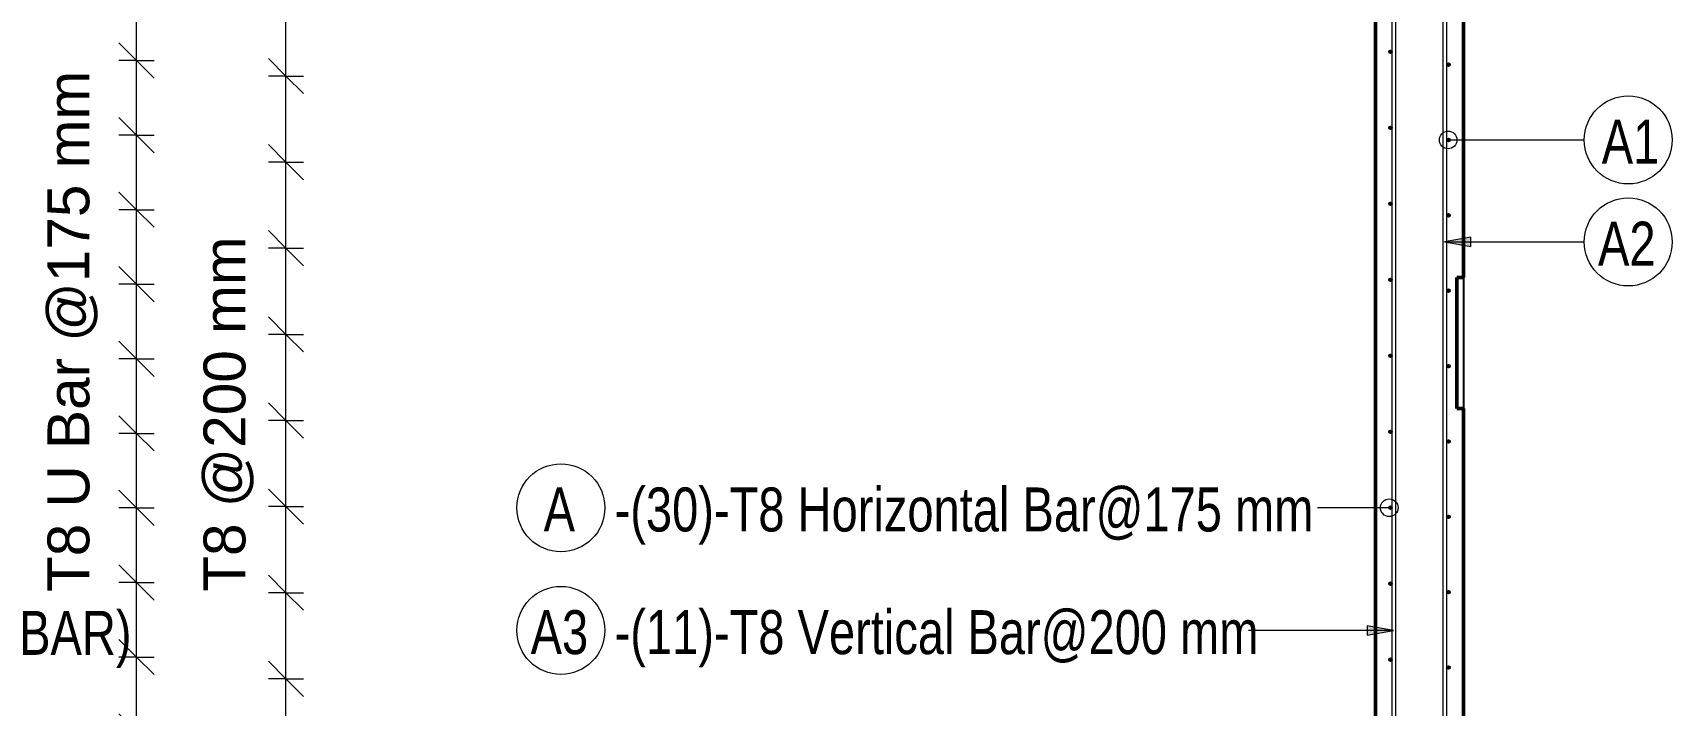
# Model space of a CAD drawing. Header units: millimetres. Extents: x 15401 to 36280, y -2060 to 13564.
# Drawn here: x 22097 to 25825, y 799 to 2328 of the extents above; entities that cross this region are included whole.
import ezdxf

# ---------------------------------------------------------------- set-up
doc = ezdxf.new("R2010")
doc.units = ezdxf.units.MM
for name, color, linetype, lineweight in [('A-ANNO-DIMS', 211, 'Continuous', 9), ('A-ANNO-DIMS-40', 211, 'Continuous', 9), ('A-WALL', 113, 'Continuous', 25), ('S-RBAR', 171, 'Continuous', 18), ('S-RBAR-IDEN', 171, 'Continuous', 9)]:
    doc.layers.add(name, color=color, linetype=linetype, lineweight=lineweight)
doc.styles.add('Arial_1', font='arial.ttf', dxfattribs={"height": 95.25})
doc.styles.add('Nirmala UI Semilight', font='NirmalaS.ttf', dxfattribs={"width": 0.8, "height": 100})
doc.dimstyles.new('Arrow_Filled_-_2_5_NI_UI', dxfattribs={"dimscale": 304.8, "dimtxt": 104.736395, "dimasz": 0.262467, "dimexe": 0.131234, "dimexo": 0.0625, "dimgap": 0.131234, "dimtad": 1, "dimdec": 4, "dimzin": 0, "dimdsep": 46, "dimtxsty": 'Nirmala UI Semilight', "dimblk1": 'OBLIQUE', "dimblk2": 'OBLIQUE', "dimsah": 1, "dimcen": 0.09, "dimazin": 0, "dimtfac": 1, "dimtdec": 4, "dimtix": 1, "dimtmove": 0, "dimatfit": 3, "dimfxl": 0.131234, "dimfxlon": 1, "dimtvp": 1, "dimtolj": 1, "dimtzin": 0, "dimarcsym": 2})
doc.dimstyles.new('Arrow_Filled_-_2_5_NI_UI_1', dxfattribs={"dimscale": 304.8, "dimtxt": 104.736395, "dimasz": 0.262467, "dimexe": 0.131234, "dimexo": 0.0625, "dimgap": 0.131234, "dimtad": 1, "dimdec": 4, "dimzin": 0, "dimdsep": 46, "dimtxsty": 'Arial_1', "dimblk1": 'OBLIQUE', "dimblk2": 'OBLIQUE', "dimsah": 1, "dimcen": 0.09, "dimazin": 0, "dimtfac": 1, "dimtdec": 4, "dimtix": 1, "dimtmove": 0, "dimatfit": 3, "dimfxl": 0.131234, "dimfxlon": 1, "dimtvp": 1, "dimtolj": 1, "dimtzin": 0, "dimarcsym": 2})

# ---------------------------------------------------------------- blocks, each defined once
blk = doc.blocks.new('DIMBLOCK49-Elevation Front 1')
at = {"layer": 'A-ANNO-DIMS-40'}
for p, q in [((22333, 908.5), (22293, 948.5)), ((22333, 908.5), (22293, 908.5)), ((22333, 739), (22333, 908.5)), ((22333, 908.5), (22373, 868.5)), ((22333, 908.5), (22373, 908.5)), ((22333, 739), (22293, 779)), ((22333, 739), (22293, 739)), ((22333, 739), (22373, 699)), ((22333, 739), (22373, 739))]:
    blk.add_line(p, q, dxfattribs=at)
blk = doc.blocks.new('_Oblique')
at = {"color": 0, "linetype": 'ByBlock', "lineweight": -2}
blk.add_line((-0.5, -0.5), (0.5, 0.5), dxfattribs=at)
blk = doc.blocks.new('DIMBLOCK50-Elevation Front 1')
at = {"layer": 'A-ANNO-DIMS-40'}
for p, q in [((22333, 1078), (22293, 1118)), ((22333, 1078), (22293, 1078)), ((22333, 908.5), (22333, 1078)), ((22333, 1078), (22373, 1038)), ((22333, 1078), (22373, 1078)), ((22333, 908.5), (22293, 948.5)), ((22333, 908.5), (22293, 908.5)), ((22333, 908.5), (22373, 868.5)), ((22333, 908.5), (22373, 908.5))]:
    blk.add_line(p, q, dxfattribs=at)
blk = doc.blocks.new('DIMBLOCK51-Elevation Front 1')
at = {"layer": 'A-ANNO-DIMS-40'}
for p, q in [((22333, 1247.5), (22293, 1287.5)), ((22333, 1247.5), (22293, 1247.5)), ((22333, 1078), (22333, 1247.5)), ((22333, 1247.5), (22373, 1207.5)), ((22333, 1247.5), (22373, 1247.5)), ((22333, 1078), (22293, 1118)), ((22333, 1078), (22293, 1078)), ((22333, 1078), (22373, 1038)), ((22333, 1078), (22373, 1078))]:
    blk.add_line(p, q, dxfattribs=at)
blk = doc.blocks.new('DIMBLOCK52-Elevation Front 1')
at = {"layer": 'A-ANNO-DIMS-40'}
for p, q in [((22333, 1417), (22293, 1457)), ((22333, 1417), (22293, 1417)), ((22333, 1247.5), (22333, 1417)), ((22333, 1417), (22373, 1377)), ((22333, 1417), (22373, 1417)), ((22333, 1247.5), (22293, 1287.5)), ((22333, 1247.5), (22293, 1247.5)), ((22333, 1247.5), (22373, 1207.5)), ((22333, 1247.5), (22373, 1247.5))]:
    blk.add_line(p, q, dxfattribs=at)
blk = doc.blocks.new('DIMBLOCK53-Elevation Front 1')
at = {"layer": 'A-ANNO-DIMS-40'}
for p, q in [((22333, 1586.5), (22293, 1626.5)), ((22333, 1586.5), (22293, 1586.5)), ((22333, 1417), (22333, 1586.5)), ((22333, 1586.5), (22373, 1546.5)), ((22333, 1586.5), (22373, 1586.5)), ((22333, 1417), (22293, 1457)), ((22333, 1417), (22293, 1417)), ((22333, 1417), (22373, 1377)), ((22333, 1417), (22373, 1417))]:
    blk.add_line(p, q, dxfattribs=at)
blk = doc.blocks.new('DIMBLOCK54-Elevation Front 1')
at = {"layer": 'A-ANNO-DIMS-40'}
for p, q in [((22333, 1756), (22293, 1796)), ((22333, 1756), (22293, 1756)), ((22333, 1586.5), (22333, 1756)), ((22333, 1756), (22373, 1716)), ((22333, 1756), (22373, 1756)), ((22333, 1586.5), (22293, 1626.5)), ((22333, 1586.5), (22293, 1586.5)), ((22333, 1586.5), (22373, 1546.5)), ((22333, 1586.5), (22373, 1586.5))]:
    blk.add_line(p, q, dxfattribs=at)
blk = doc.blocks.new('DIMBLOCK55-Elevation Front 1')
at = {"layer": 'A-ANNO-DIMS-40'}
for p, q in [((22333, 1925.5), (22293, 1965.5)), ((22333, 1925.5), (22293, 1925.5)), ((22333, 1756), (22333, 1925.5)), ((22333, 1925.5), (22373, 1885.5)), ((22333, 1925.5), (22373, 1925.5)), ((22333, 1756), (22293, 1796)), ((22333, 1756), (22293, 1756)), ((22333, 1756), (22373, 1716)), ((22333, 1756), (22373, 1756))]:
    blk.add_line(p, q, dxfattribs=at)
blk = doc.blocks.new('DIMBLOCK56-Elevation Front 1')
at = {"layer": 'A-ANNO-DIMS-40'}
for p, q in [((22333, 2095), (22293, 2135)), ((22333, 2095), (22293, 2095)), ((22333, 1925.5), (22333, 2095)), ((22333, 2095), (22373, 2055)), ((22333, 2095), (22373, 2095)), ((22333, 1925.5), (22293, 1965.5)), ((22333, 1925.5), (22293, 1925.5)), ((22333, 1925.5), (22373, 1885.5)), ((22333, 1925.5), (22373, 1925.5))]:
    blk.add_line(p, q, dxfattribs=at)
blk = doc.blocks.new('DIMBLOCK57-Elevation Front 1')
at = {"layer": 'A-ANNO-DIMS-40'}
for p, q in [((22333, 2264.5), (22293, 2304.5)), ((22333, 2264.5), (22293, 2264.5)), ((22333, 2095), (22333, 2264.5)), ((22333, 2264.5), (22373, 2224.5)), ((22333, 2264.5), (22373, 2264.5)), ((22333, 2095), (22293, 2135)), ((22333, 2095), (22293, 2095)), ((22333, 2095), (22373, 2055)), ((22333, 2095), (22373, 2095))]:
    blk.add_line(p, q, dxfattribs=at)
blk = doc.blocks.new('DIMBLOCK58-Elevation Front 1')
at = {"layer": 'A-ANNO-DIMS-40'}
for p, q in [((22333, 2434), (22293, 2474)), ((22333, 2434), (22293, 2434)), ((22333, 2264.5), (22333, 2434)), ((22333, 2434), (22373, 2394)), ((22333, 2434), (22373, 2434)), ((22333, 2264.5), (22293, 2304.5)), ((22333, 2264.5), (22293, 2264.5)), ((22333, 2264.5), (22373, 2224.5)), ((22333, 2264.5), (22373, 2264.5))]:
    blk.add_line(p, q, dxfattribs=at)
blk = doc.blocks.new('DIMBLOCK66-Elevation Front 1')
at = {"layer": 'A-ANNO-DIMS-40'}
for p, q in [((22333, 3620.5), (22293, 3660.5)), ((22333, 3620.5), (22293, 3620.5)), ((22333, -1295), (22333, 3620.5)), ((22333, 3451), (22333, 3620.5)), ((22333, 3620.5), (22373, 3580.5)), ((22333, 3620.5), (22373, 3620.5)), ((22333, 3451), (22293, 3491)), ((22333, 3451), (22293, 3451)), ((22333, 3281.5), (22333, 3451)), ((22333, 3451), (22373, 3411)), ((22333, 3451), (22373, 3451)), ((22333, 3281.5), (22293, 3321.5)), ((22333, 3281.5), (22293, 3281.5)), ((22333, 3112), (22333, 3281.5)), ((22333, 3281.5), (22373, 3241.5)), ((22333, 3281.5), (22373, 3281.5)), ((22333, 3112), (22293, 3152)), ((22333, 3112), (22293, 3112)), ((22333, 2942.5), (22333, 3112)), ((22333, 3112), (22373, 3072)), ((22333, 3112), (22373, 3112)), ((22333, 2942.5), (22293, 2982.5)), ((22333, 2942.5), (22293, 2942.5)), ((22333, 2773), (22333, 2942.5)), ((22333, 2942.5), (22373, 2902.5)), ((22333, 2942.5), (22373, 2942.5)), ((22333, 2773), (22293, 2813)), ((22333, 2773), (22293, 2773)), ((22333, 2603.5), (22333, 2773)), ((22333, 2773), (22373, 2733)), ((22333, 2773), (22373, 2773)), ((22333, 2603.5), (22293, 2643.5)), ((22333, 2603.5), (22293, 2603.5)), ((22333, 2434), (22333, 2603.5)), ((22333, 2603.5), (22373, 2563.5)), ((22333, 2603.5), (22373, 2603.5)), ((22333, 2434), (22293, 2474)), ((22333, 2434), (22293, 2434)), ((22333, 2264.5), (22333, 2434)), ((22333, 2434), (22373, 2394)), ((22333, 2434), (22373, 2434)), ((22333, 2264.5), (22293, 2304.5)), ((22333, 2264.5), (22293, 2264.5)), ((22333, 2095), (22333, 2264.5)), ((22333, 2264.5), (22373, 2224.5)), ((22333, 2264.5), (22373, 2264.5)), ((22333, 2095), (22293, 2135)), ((22333, 2095), (22293, 2095)), ((22333, 1925.5), (22333, 2095)), ((22333, 2095), (22373, 2055)), ((22333, 2095), (22373, 2095)), ((22333, 1925.5), (22293, 1965.5)), ((22333, 1925.5), (22293, 1925.5)), ((22333, 1756), (22333, 1925.5)), ((22333, 1925.5), (22373, 1885.5)), ((22333, 1925.5), (22373, 1925.5)), ((22333, 1756), (22293, 1796)), ((22333, 1756), (22293, 1756)), ((22333, 1586.5), (22333, 1756)), ((22333, 1756), (22373, 1716)), ((22333, 1756), (22373, 1756)), ((22333, 1586.5), (22293, 1626.5)), ((22333, 1586.5), (22293, 1586.5)), ((22333, 1417), (22333, 1586.5)), ((22333, 1586.5), (22373, 1546.5)), ((22333, 1586.5), (22373, 1586.5)), ((22333, 1417), (22293, 1457)), ((22333, 1417), (22293, 1417)), ((22333, 1247.5), (22333, 1417)), ((22333, 1417), (22373, 1377)), ((22333, 1417), (22373, 1417)), ((22333, 1247.5), (22293, 1287.5)), ((22333, 1247.5), (22293, 1247.5)), ((22333, 1078), (22333, 1247.5)), ((22333, 1247.5), (22373, 1207.5)), ((22333, 1247.5), (22373, 1247.5)), ((22333, 1078), (22293, 1118)), ((22333, 1078), (22293, 1078)), ((22333, 908.5), (22333, 1078)), ((22333, 1078), (22373, 1038)), ((22333, 1078), (22373, 1078)), ((22333, 908.5), (22293, 948.5)), ((22333, 908.5), (22293, 908.5)), ((22333, 739), (22333, 908.5)), ((22333, 908.5), (22373, 868.5)), ((22333, 908.5), (22373, 908.5)), ((22333, 739), (22293, 779)), ((22333, 739), (22293, 739)), ((22333, 569.5), (22333, 739)), ((22333, 739), (22373, 699)), ((22333, 739), (22373, 739)), ((22333, 569.5), (22293, 609.5)), ((22333, 569.5), (22293, 569.5)), ((22333, 400), (22333, 569.5)), ((22333, 569.5), (22373, 529.5)), ((22333, 569.5), (22373, 569.5)), ((22333, 400), (22293, 440)), ((22333, 400), (22293, 400)), ((22333, 230.5), (22333, 400)), ((22333, 400), (22373, 360)), ((22333, 400), (22373, 400)), ((22333, 230.5), (22293, 270.5)), ((22333, 230.5), (22293, 230.5)), ((22333, 61), (22333, 230.5)), ((22333, 230.5), (22373, 190.5)), ((22333, 230.5), (22373, 230.5)), ((22333, 61), (22293, 101)), ((22333, 61), (22293, 61)), ((22333, -108.5), (22333, 61)), ((22333, 61), (22373, 21)), ((22333, 61), (22373, 61)), ((22333, -108.5), (22293, -68.5)), ((22333, -108.5), (22293, -108.5)), ((22333, -278), (22333, -108.5)), ((22333, -108.5), (22373, -148.5)), ((22333, -108.5), (22373, -108.5)), ((22333, -278), (22293, -238)), ((22333, -278), (22293, -278)), ((22333, -447.5), (22333, -278)), ((22333, -278), (22373, -318)), ((22333, -278), (22373, -278)), ((22333, -447.5), (22293, -407.5)), ((22333, -447.5), (22293, -447.5)), ((22333, -617), (22333, -447.5)), ((22333, -447.5), (22373, -487.5)), ((22333, -447.5), (22373, -447.5)), ((22333, -617), (22293, -577)), ((22333, -617), (22293, -617)), ((22333, -786.5), (22333, -617)), ((22333, -617), (22373, -657)), ((22333, -617), (22373, -617)), ((22333, -786.5), (22293, -746.5)), ((22333, -786.5), (22293, -786.5)), ((22333, -956), (22333, -786.5)), ((22333, -786.5), (22373, -826.5)), ((22333, -786.5), (22373, -786.5)), ((22333, -956), (22293, -916)), ((22333, -956), (22293, -956)), ((22333, -1125.5), (22333, -956)), ((22333, -956), (22373, -996)), ((22333, -956), (22373, -956)), ((22333, -1125.5), (22293, -1085.5)), ((22333, -1125.5), (22293, -1125.5)), ((22333, -1295), (22333, -1125.5)), ((22333, -1125.5), (22373, -1165.5)), ((22333, -1125.5), (22373, -1125.5)), ((22333, -1295), (22293, -1255)), ((22333, -1295), (22293, -1295)), ((22333, -1295), (22373, -1335)), ((22333, -1295), (22373, -1295))]:
    blk.add_line(p, q, dxfattribs=at)
blk = doc.blocks.new('_None')
blk = doc.blocks.new('DIMBLOCK77-Elevation Front 1')
at = {"layer": 'A-ANNO-DIMS-40'}
for p, q in [((22673.1, 858.8), (22633.1, 898.8)), ((22673.1, 858.8), (22633.1, 858.8)), ((22673.1, 663), (22673.1, 858.8)), ((22673.1, 858.8), (22713.1, 818.8)), ((22673.1, 858.8), (22713.1, 858.8)), ((22673.1, 663), (22633.1, 703)), ((22673.1, 663), (22633.1, 663)), ((22673.1, 663), (22713.1, 623)), ((22673.1, 663), (22713.1, 663))]:
    blk.add_line(p, q, dxfattribs=at)
blk = doc.blocks.new('DIMBLOCK78-Elevation Front 1')
at = {"layer": 'A-ANNO-DIMS-40'}
for p, q in [((22673.1, 1054.6), (22633.1, 1094.6)), ((22673.1, 1054.6), (22633.1, 1054.6)), ((22673.1, 858.8), (22673.1, 1054.6)), ((22673.1, 1054.6), (22713.1, 1014.6)), ((22673.1, 1054.6), (22713.1, 1054.6)), ((22673.1, 858.8), (22633.1, 898.8)), ((22673.1, 858.8), (22633.1, 858.8)), ((22673.1, 858.8), (22713.1, 818.8)), ((22673.1, 858.8), (22713.1, 858.8))]:
    blk.add_line(p, q, dxfattribs=at)
blk = doc.blocks.new('DIMBLOCK79-Elevation Front 1')
at = {"layer": 'A-ANNO-DIMS-40'}
for p, q in [((22673.1, 1250.4), (22633.1, 1290.4)), ((22673.1, 1250.4), (22633.1, 1250.4)), ((22673.1, 1054.6), (22673.1, 1250.4)), ((22673.1, 1250.4), (22713.1, 1210.4)), ((22673.1, 1250.4), (22713.1, 1250.4)), ((22673.1, 1054.6), (22633.1, 1094.6)), ((22673.1, 1054.6), (22633.1, 1054.6)), ((22673.1, 1054.6), (22713.1, 1014.6)), ((22673.1, 1054.6), (22713.1, 1054.6))]:
    blk.add_line(p, q, dxfattribs=at)
blk = doc.blocks.new('DIMBLOCK80-Elevation Front 1')
at = {"layer": 'A-ANNO-DIMS-40'}
for p, q in [((22673.1, 1446.2), (22633.1, 1486.2)), ((22673.1, 1446.2), (22633.1, 1446.2)), ((22673.1, 1250.4), (22673.1, 1446.2)), ((22673.1, 1446.2), (22713.1, 1406.2)), ((22673.1, 1446.2), (22713.1, 1446.2)), ((22673.1, 1250.4), (22633.1, 1290.4)), ((22673.1, 1250.4), (22633.1, 1250.4)), ((22673.1, 1250.4), (22713.1, 1210.4)), ((22673.1, 1250.4), (22713.1, 1250.4))]:
    blk.add_line(p, q, dxfattribs=at)
blk = doc.blocks.new('DIMBLOCK81-Elevation Front 1')
at = {"layer": 'A-ANNO-DIMS-40'}
for p, q in [((22673.1, 1642), (22633.1, 1682)), ((22673.1, 1642), (22633.1, 1642)), ((22673.1, 1446.2), (22673.1, 1642)), ((22673.1, 1642), (22713.1, 1602)), ((22673.1, 1642), (22713.1, 1642)), ((22673.1, 1446.2), (22633.1, 1486.2)), ((22673.1, 1446.2), (22633.1, 1446.2)), ((22673.1, 1446.2), (22713.1, 1406.2)), ((22673.1, 1446.2), (22713.1, 1446.2))]:
    blk.add_line(p, q, dxfattribs=at)
blk = doc.blocks.new('DIMBLOCK82-Elevation Front 1')
at = {"layer": 'A-ANNO-DIMS-40'}
for p, q in [((22673.1, 1837.8), (22633.1, 1877.8)), ((22673.1, 1837.8), (22633.1, 1837.8)), ((22673.1, 1642), (22673.1, 1837.8)), ((22673.1, 1837.8), (22713.1, 1797.8)), ((22673.1, 1837.8), (22713.1, 1837.8)), ((22673.1, 1642), (22633.1, 1682)), ((22673.1, 1642), (22633.1, 1642)), ((22673.1, 1642), (22713.1, 1602)), ((22673.1, 1642), (22713.1, 1642))]:
    blk.add_line(p, q, dxfattribs=at)
blk = doc.blocks.new('DIMBLOCK83-Elevation Front 1')
at = {"layer": 'A-ANNO-DIMS-40'}
for p, q in [((22673.1, 2033.6), (22633.1, 2073.6)), ((22673.1, 2033.6), (22633.1, 2033.6)), ((22673.1, 1837.8), (22673.1, 2033.6)), ((22673.1, 2033.6), (22713.1, 1993.6)), ((22673.1, 2033.6), (22713.1, 2033.6)), ((22673.1, 1837.8), (22633.1, 1877.8)), ((22673.1, 1837.8), (22633.1, 1837.8)), ((22673.1, 1837.8), (22713.1, 1797.8)), ((22673.1, 1837.8), (22713.1, 1837.8))]:
    blk.add_line(p, q, dxfattribs=at)
blk = doc.blocks.new('DIMBLOCK84-Elevation Front 1')
at = {"layer": 'A-ANNO-DIMS-40'}
for p, q in [((22673.1, 2229.4), (22633.1, 2269.4)), ((22673.1, 2229.4), (22633.1, 2229.4)), ((22673.1, 2033.6), (22673.1, 2229.4)), ((22673.1, 2229.4), (22713.1, 2189.4)), ((22673.1, 2229.4), (22713.1, 2229.4)), ((22673.1, 2033.6), (22633.1, 2073.6)), ((22673.1, 2033.6), (22633.1, 2033.6)), ((22673.1, 2033.6), (22713.1, 1993.6)), ((22673.1, 2033.6), (22713.1, 2033.6))]:
    blk.add_line(p, q, dxfattribs=at)
blk = doc.blocks.new('DIMBLOCK85-Elevation Front 1')
at = {"layer": 'A-ANNO-DIMS-40'}
for p, q in [((22673.1, 2425.2), (22633.1, 2465.2)), ((22673.1, 2425.2), (22633.1, 2425.2)), ((22673.1, 2229.4), (22673.1, 2425.2)), ((22673.1, 2425.2), (22713.1, 2385.2)), ((22673.1, 2425.2), (22713.1, 2425.2)), ((22673.1, 2229.4), (22633.1, 2269.4)), ((22673.1, 2229.4), (22633.1, 2229.4)), ((22673.1, 2229.4), (22713.1, 2189.4)), ((22673.1, 2229.4), (22713.1, 2229.4))]:
    blk.add_line(p, q, dxfattribs=at)
blk = doc.blocks.new('DIMBLOCK92-Elevation Front 1')
at = {"layer": 'A-ANNO-DIMS-40'}
for p, q in [((22673.1, 3600), (22633.1, 3640)), ((22673.1, 3600), (22633.1, 3600)), ((22673.1, -1295), (22673.1, 3600)), ((22673.1, 3404.2), (22673.1, 3600)), ((22673.1, 3600), (22713.1, 3560)), ((22673.1, 3600), (22713.1, 3600)), ((22673.1, 3404.2), (22633.1, 3444.2)), ((22673.1, 3404.2), (22633.1, 3404.2)), ((22673.1, 3208.4), (22673.1, 3404.2)), ((22673.1, 3404.2), (22713.1, 3364.2)), ((22673.1, 3404.2), (22713.1, 3404.2)), ((22673.1, 3208.4), (22633.1, 3248.4)), ((22673.1, 3208.4), (22633.1, 3208.4)), ((22673.1, 3012.6), (22673.1, 3208.4)), ((22673.1, 3208.4), (22713.1, 3168.4)), ((22673.1, 3208.4), (22713.1, 3208.4)), ((22673.1, 3012.6), (22633.1, 3052.6)), ((22673.1, 3012.6), (22633.1, 3012.6)), ((22673.1, 2816.8), (22673.1, 3012.6)), ((22673.1, 3012.6), (22713.1, 2972.6)), ((22673.1, 3012.6), (22713.1, 3012.6)), ((22673.1, 2816.8), (22633.1, 2856.8)), ((22673.1, 2816.8), (22633.1, 2816.8)), ((22673.1, 2621), (22673.1, 2816.8)), ((22673.1, 2816.8), (22713.1, 2776.8)), ((22673.1, 2816.8), (22713.1, 2816.8)), ((22673.1, 2621), (22633.1, 2661)), ((22673.1, 2621), (22633.1, 2621)), ((22673.1, 2425.2), (22673.1, 2621)), ((22673.1, 2621), (22713.1, 2581)), ((22673.1, 2621), (22713.1, 2621)), ((22673.1, 2425.2), (22633.1, 2465.2)), ((22673.1, 2425.2), (22633.1, 2425.2)), ((22673.1, 2229.4), (22673.1, 2425.2)), ((22673.1, 2425.2), (22713.1, 2385.2)), ((22673.1, 2425.2), (22713.1, 2425.2)), ((22673.1, 2229.4), (22633.1, 2269.4)), ((22673.1, 2229.4), (22633.1, 2229.4)), ((22673.1, 2033.6), (22673.1, 2229.4)), ((22673.1, 2229.4), (22713.1, 2189.4)), ((22673.1, 2229.4), (22713.1, 2229.4)), ((22673.1, 2033.6), (22633.1, 2073.6)), ((22673.1, 2033.6), (22633.1, 2033.6)), ((22673.1, 1837.8), (22673.1, 2033.6)), ((22673.1, 2033.6), (22713.1, 1993.6)), ((22673.1, 2033.6), (22713.1, 2033.6)), ((22673.1, 1837.8), (22633.1, 1877.8)), ((22673.1, 1837.8), (22633.1, 1837.8)), ((22673.1, 1642), (22673.1, 1837.8)), ((22673.1, 1837.8), (22713.1, 1797.8)), ((22673.1, 1837.8), (22713.1, 1837.8)), ((22673.1, 1642), (22633.1, 1682)), ((22673.1, 1642), (22633.1, 1642)), ((22673.1, 1446.2), (22673.1, 1642)), ((22673.1, 1642), (22713.1, 1602)), ((22673.1, 1642), (22713.1, 1642)), ((22673.1, 1446.2), (22633.1, 1486.2)), ((22673.1, 1446.2), (22633.1, 1446.2)), ((22673.1, 1250.4), (22673.1, 1446.2)), ((22673.1, 1446.2), (22713.1, 1406.2)), ((22673.1, 1446.2), (22713.1, 1446.2)), ((22673.1, 1250.4), (22633.1, 1290.4)), ((22673.1, 1250.4), (22633.1, 1250.4)), ((22673.1, 1054.6), (22673.1, 1250.4)), ((22673.1, 1250.4), (22713.1, 1210.4)), ((22673.1, 1250.4), (22713.1, 1250.4)), ((22673.1, 1054.6), (22633.1, 1094.6)), ((22673.1, 1054.6), (22633.1, 1054.6)), ((22673.1, 858.8), (22673.1, 1054.6)), ((22673.1, 1054.6), (22713.1, 1014.6)), ((22673.1, 1054.6), (22713.1, 1054.6)), ((22673.1, 858.8), (22633.1, 898.8)), ((22673.1, 858.8), (22633.1, 858.8)), ((22673.1, 663), (22673.1, 858.8)), ((22673.1, 858.8), (22713.1, 818.8)), ((22673.1, 858.8), (22713.1, 858.8)), ((22673.1, 663), (22633.1, 703)), ((22673.1, 663), (22633.1, 663)), ((22673.1, 467.2), (22673.1, 663)), ((22673.1, 663), (22713.1, 623)), ((22673.1, 663), (22713.1, 663)), ((22673.1, 467.2), (22633.1, 507.2)), ((22673.1, 467.2), (22633.1, 467.2)), ((22673.1, 271.4), (22673.1, 467.2)), ((22673.1, 467.2), (22713.1, 427.2)), ((22673.1, 467.2), (22713.1, 467.2)), ((22673.1, 271.4), (22633.1, 311.4)), ((22673.1, 271.4), (22633.1, 271.4)), ((22673.1, 75.6), (22673.1, 271.4)), ((22673.1, 271.4), (22713.1, 231.4)), ((22673.1, 271.4), (22713.1, 271.4)), ((22673.1, 75.6), (22633.1, 115.6)), ((22673.1, 75.6), (22633.1, 75.6)), ((22673.1, -120.2), (22673.1, 75.6)), ((22673.1, 75.6), (22713.1, 35.6)), ((22673.1, 75.6), (22713.1, 75.6)), ((22673.1, -120.2), (22633.1, -80.2)), ((22673.1, -120.2), (22633.1, -120.2)), ((22673.1, -316), (22673.1, -120.2)), ((22673.1, -120.2), (22713.1, -160.2)), ((22673.1, -120.2), (22713.1, -120.2)), ((22673.1, -316), (22633.1, -276)), ((22673.1, -316), (22633.1, -316)), ((22673.1, -511.8), (22673.1, -316)), ((22673.1, -316), (22713.1, -356)), ((22673.1, -316), (22713.1, -316)), ((22673.1, -511.8), (22633.1, -471.8)), ((22673.1, -511.8), (22633.1, -511.8)), ((22673.1, -707.6), (22673.1, -511.8)), ((22673.1, -511.8), (22713.1, -551.8)), ((22673.1, -511.8), (22713.1, -511.8)), ((22673.1, -707.6), (22633.1, -667.6)), ((22673.1, -707.6), (22633.1, -707.6)), ((22673.1, -903.4), (22673.1, -707.6)), ((22673.1, -707.6), (22713.1, -747.6)), ((22673.1, -707.6), (22713.1, -707.6)), ((22673.1, -903.4), (22633.1, -863.4)), ((22673.1, -903.4), (22633.1, -903.4)), ((22673.1, -1099.2), (22673.1, -903.4)), ((22673.1, -903.4), (22713.1, -943.4)), ((22673.1, -903.4), (22713.1, -903.4)), ((22673.1, -1099.2), (22633.1, -1059.2)), ((22673.1, -1099.2), (22633.1, -1099.2)), ((22673.1, -1295), (22673.1, -1099.2)), ((22673.1, -1099.2), (22713.1, -1139.2)), ((22673.1, -1099.2), (22713.1, -1099.2)), ((22673.1, -1295), (22633.1, -1255)), ((22673.1, -1295), (22633.1, -1295)), ((22673.1, -1295), (22713.1, -1335)), ((22673.1, -1295), (22713.1, -1295))]:
    blk.add_line(p, q, dxfattribs=at)
blk = doc.blocks.new('M_Rebar Tag_rfa Dimension - DOT-793929-Elevation Right 1')
at = {"layer": 'S-RBAR-IDEN'}
blk.add_circle((13488.4, 2084), 100, dxfattribs=at)
blk = doc.blocks.new('M_Rebar Tag_rfa Dimension - ARROW-793927-Elevation Right 1')
at = {"layer": 'S-RBAR-IDEN'}
blk.add_circle((13488.4, 1852.2), 100, dxfattribs=at)

msp = doc.modelspace()

# ---------------------------------------------------------------- hatches: boundary and pattern name
at = {"layer": 'S-RBAR'}
h = msp.add_hatch(color=256, dxfattribs=at)
edge = h.paths.add_edge_path()
edge.add_arc((25184.62743, 2284.2069), 4, 0, 360)
for points in [[(25184.62743, 2280.2069), (25188.62743, 2284.2069), (25184.62743, 2288.2069), (25180.62743, 2284.2069)], [(25316.62743, 2251.24138), (25320.62743, 2255.24138), (25316.62743, 2259.24138), (25312.62743, 2255.24138)], [(25184.62743, 2107.48276), (25188.62743, 2111.48276), (25184.62743, 2115.48276), (25180.62743, 2111.48276)], [(25316.62743, 2079.89655), (25320.62743, 2083.89655), (25316.62743, 2087.89655), (25312.62743, 2083.89655)], [(25184.62743, 1934.75862), (25188.62743, 1938.75862), (25184.62743, 1942.75862), (25180.62743, 1938.75862)], [(25316.62743, 1908.55172), (25320.62743, 1912.55172), (25316.62743, 1916.55172), (25312.62743, 1912.55172)], [(25184.62743, 1762.03448), (25188.62743, 1766.03448), (25184.62743, 1770.03448), (25180.62743, 1766.03448)], [(25316.62743, 1737.2069), (25320.62743, 1741.2069), (25316.62743, 1745.2069), (25312.62743, 1741.2069)], [(25184.62743, 1589.31034), (25188.62743, 1593.31034), (25184.62743, 1597.31034), (25180.62743, 1593.31034)], [(25316.62743, 1565.86207), (25320.62743, 1569.86207), (25316.62743, 1573.86207), (25312.62743, 1569.86207)], [(25184.62743, 1416.58621), (25188.62743, 1420.58621), (25184.62743, 1424.58621), (25180.62743, 1420.58621)], [(25316.62743, 1394.51724), (25320.62743, 1398.51724), (25316.62743, 1402.51724), (25312.62743, 1398.51724)], [(25184.62743, 1243.86207), (25188.62743, 1247.86207), (25184.62743, 1251.86207), (25180.62743, 1247.86207), (25181.49408, 1246.99542)], [(25316.62743, 1223.17241), (25320.62743, 1227.17241), (25316.62743, 1231.17241), (25312.62743, 1227.17241)], [(25184.62743, 1071.13793), (25188.62743, 1075.13793), (25184.62743, 1079.13793), (25180.62743, 1075.13793)], [(25316.62743, 1051.82759), (25320.62743, 1055.82759), (25316.62743, 1059.82759), (25312.62743, 1055.82759)], [(25184.62743, 898.41379), (25188.62743, 902.41379), (25184.62743, 906.41379), (25180.62743, 902.41379)], [(25316.62743, 880.48276), (25320.62743, 884.48276), (25316.62743, 888.48276), (25312.62743, 884.48276)]]:
    msp.add_hatch(color=256, dxfattribs=at).paths.add_polyline_path(points)
h = msp.add_hatch(color=256, dxfattribs=at)
edge = h.paths.add_edge_path()
edge.add_arc((25316.62743, 2255.24138), 4, 0, 360)
h = msp.add_hatch(color=256, dxfattribs=at)
edge = h.paths.add_edge_path()
edge.add_arc((25184.62743, 2111.48276), 4, 0, 360)
h = msp.add_hatch(color=256, dxfattribs=at)
edge = h.paths.add_edge_path()
edge.add_arc((25316.62743, 2083.89655), 4, 0, 360)
h = msp.add_hatch(color=256, dxfattribs=at)
edge = h.paths.add_edge_path()
edge.add_arc((25184.62743, 1938.75862), 4, 0, 360)
h = msp.add_hatch(color=256, dxfattribs=at)
edge = h.paths.add_edge_path()
edge.add_arc((25316.62743, 1912.55172), 4, 0, 360)
h = msp.add_hatch(color=256, dxfattribs=at)
edge = h.paths.add_edge_path()
edge.add_arc((25184.62743, 1766.03448), 4, 0, 360)
h = msp.add_hatch(color=256, dxfattribs=at)
edge = h.paths.add_edge_path()
edge.add_arc((25316.62743, 1741.2069), 4, 0, 360)
h = msp.add_hatch(color=256, dxfattribs=at)
edge = h.paths.add_edge_path()
edge.add_arc((25184.62743, 1593.31034), 4, 0, 360)
h = msp.add_hatch(color=256, dxfattribs=at)
edge = h.paths.add_edge_path()
edge.add_arc((25316.62743, 1569.86207), 4, 0, 360)
h = msp.add_hatch(color=256, dxfattribs=at)
edge = h.paths.add_edge_path()
edge.add_arc((25184.62743, 1420.58621), 4, 0, 360)
h = msp.add_hatch(color=256, dxfattribs=at)
edge = h.paths.add_edge_path()
edge.add_arc((25316.62743, 1398.51724), 4, 0, 360)
h = msp.add_hatch(color=256, dxfattribs=at)
edge = h.paths.add_edge_path()
edge.add_arc((25184.62743, 1247.86207), 4, 0, 360)
h = msp.add_hatch(color=256, dxfattribs=at)
edge = h.paths.add_edge_path()
edge.add_arc((25316.62743, 1227.17241), 4, 0, 360)
h = msp.add_hatch(color=256, dxfattribs=at)
edge = h.paths.add_edge_path()
edge.add_arc((25184.62743, 1075.13793), 4, 0, 360)
h = msp.add_hatch(color=256, dxfattribs=at)
edge = h.paths.add_edge_path()
edge.add_arc((25316.62743, 1055.82759), 4, 0, 360)
h = msp.add_hatch(color=256, dxfattribs=at)
edge = h.paths.add_edge_path()
edge.add_arc((25184.62743, 902.41379), 4, 0, 360)
h = msp.add_hatch(color=256, dxfattribs=at)
edge = h.paths.add_edge_path()
edge.add_arc((25316.62743, 884.48276), 4, 0, 360)
at = {"layer": 'S-RBAR-IDEN'}
for points in [[(25307.23813, 1852.16152), (25367.23813, 1841.5819), (25367.23813, 1862.74114)], [(25191.41016, 968.90109), (25131.41016, 979.48071), (25131.41016, 958.32147)]]:
    msp.add_hatch(color=256, dxfattribs=at).paths.add_polyline_path(points)

# ---------------------------------------------------------------- linework, layer by layer
at = {"layer": 'A-WALL', "lineweight": 50}
for p, q in [((25350.62743, 1771.09395), (25350.62743, 3650.4499)), ((25150.62743, 3085), (25150.62743, -1395)), ((25335.62743, 1473.31102), (25335.62743, 1771.09395)), ((25335.62743, 1771.09395), (25350.62743, 1771.09395)), ((25350.62743, 1473.31102), (25335.62743, 1473.31102)), ((25350.62743, -1395), (25350.62743, 1473.31102))]:
    msp.add_line(p, q, dxfattribs=at)
at = {"layer": 'A-WALL'}
msp.add_line((25350.62743, 1771.09395), (25350.62743, 1473.31102), dxfattribs=at)
at = {"layer": 'S-RBAR'}
for p, q in [((25188.62743, -1365), (25188.62743, 3670)), ((25196.62743, -1365), (25196.62743, 3670)), ((25304.62743, -1365), (25304.62743, 3630)), ((25312.62743, -1365), (25312.62743, 3630)), ((25184.62743, 2288.2069), (25180.62743, 2284.2069)), ((25180.62743, 2284.2069), (25184.62743, 2280.2069)), ((25188.62743, 2284.2069), (25184.62743, 2288.2069)), ((25184.62743, 2280.2069), (25188.62743, 2284.2069)), ((25316.62743, 2259.24138), (25312.62743, 2255.24138)), ((25312.62743, 2255.24138), (25316.62743, 2251.24138)), ((25320.62743, 2255.24138), (25316.62743, 2259.24138)), ((25316.62743, 2251.24138), (25320.62743, 2255.24138)), ((25184.62743, 2115.48276), (25180.62743, 2111.48276)), ((25180.62743, 2111.48276), (25184.62743, 2107.48276)), ((25188.62743, 2111.48276), (25184.62743, 2115.48276)), ((25184.62743, 2107.48276), (25188.62743, 2111.48276)), ((25316.62743, 2087.89655), (25312.62743, 2083.89655)), ((25320.62743, 2083.89655), (25316.62743, 2087.89655)), ((25312.62743, 2083.89655), (25316.62743, 2079.89655)), ((25316.62743, 2079.89655), (25320.62743, 2083.89655)), ((25184.62743, 1942.75862), (25180.62743, 1938.75862)), ((25180.62743, 1938.75862), (25184.62743, 1934.75862)), ((25188.62743, 1938.75862), (25184.62743, 1942.75862)), ((25184.62743, 1934.75862), (25188.62743, 1938.75862)), ((25316.62743, 1916.55172), (25312.62743, 1912.55172)), ((25312.62743, 1912.55172), (25316.62743, 1908.55172)), ((25320.62743, 1912.55172), (25316.62743, 1916.55172)), ((25316.62743, 1908.55172), (25320.62743, 1912.55172)), ((25184.62743, 1770.03448), (25180.62743, 1766.03448)), ((25180.62743, 1766.03448), (25184.62743, 1762.03448)), ((25188.62743, 1766.03448), (25184.62743, 1770.03448)), ((25184.62743, 1762.03448), (25188.62743, 1766.03448)), ((25316.62743, 1745.2069), (25312.62743, 1741.2069)), ((25312.62743, 1741.2069), (25316.62743, 1737.2069)), ((25320.62743, 1741.2069), (25316.62743, 1745.2069)), ((25316.62743, 1737.2069), (25320.62743, 1741.2069)), ((25184.62743, 1597.31034), (25180.62743, 1593.31034)), ((25180.62743, 1593.31034), (25184.62743, 1589.31034)), ((25188.62743, 1593.31034), (25184.62743, 1597.31034)), ((25184.62743, 1589.31034), (25188.62743, 1593.31034)), ((25316.62743, 1573.86207), (25312.62743, 1569.86207)), ((25312.62743, 1569.86207), (25316.62743, 1565.86207)), ((25320.62743, 1569.86207), (25316.62743, 1573.86207)), ((25316.62743, 1565.86207), (25320.62743, 1569.86207)), ((25184.62743, 1424.58621), (25180.62743, 1420.58621)), ((25180.62743, 1420.58621), (25184.62743, 1416.58621)), ((25188.62743, 1420.58621), (25184.62743, 1424.58621)), ((25184.62743, 1416.58621), (25188.62743, 1420.58621)), ((25316.62743, 1402.51724), (25312.62743, 1398.51724)), ((25312.62743, 1398.51724), (25316.62743, 1394.51724)), ((25320.62743, 1398.51724), (25316.62743, 1402.51724)), ((25316.62743, 1394.51724), (25320.62743, 1398.51724)), ((25184.62743, 1251.86207), (25180.62743, 1247.86207)), ((25180.62743, 1247.86207), (25181.49408, 1246.99542)), ((25181.49408, 1246.99542), (25184.62743, 1243.86207)), ((25188.62743, 1247.86207), (25184.62743, 1251.86207)), ((25184.62743, 1243.86207), (25188.62743, 1247.86207)), ((25316.62743, 1231.17241), (25312.62743, 1227.17241)), ((25320.62743, 1227.17241), (25316.62743, 1231.17241)), ((25312.62743, 1227.17241), (25316.62743, 1223.17241)), ((25316.62743, 1223.17241), (25320.62743, 1227.17241)), ((25184.62743, 1079.13793), (25180.62743, 1075.13793)), ((25180.62743, 1075.13793), (25184.62743, 1071.13793)), ((25188.62743, 1075.13793), (25184.62743, 1079.13793)), ((25184.62743, 1071.13793), (25188.62743, 1075.13793)), ((25316.62743, 1059.82759), (25312.62743, 1055.82759)), ((25312.62743, 1055.82759), (25316.62743, 1051.82759)), ((25320.62743, 1055.82759), (25316.62743, 1059.82759)), ((25316.62743, 1051.82759), (25320.62743, 1055.82759)), ((25184.62743, 906.41379), (25180.62743, 902.41379)), ((25180.62743, 902.41379), (25184.62743, 898.41379)), ((25188.62743, 902.41379), (25184.62743, 906.41379)), ((25184.62743, 898.41379), (25188.62743, 902.41379)), ((25316.62743, 888.48276), (25312.62743, 884.48276)), ((25312.62743, 884.48276), (25316.62743, 880.48276)), ((25320.62743, 884.48276), (25316.62743, 888.48276)), ((25316.62743, 880.48276), (25320.62743, 884.48276))]:
    msp.add_line(p, q, dxfattribs=at)
for centre in [(25184.62743, 2284.2069), (25316.62743, 2255.24138), (25184.62743, 2111.48276), (25316.62743, 2083.89655), (25184.62743, 1938.75862), (25316.62743, 1912.55172), (25184.62743, 1766.03448), (25316.62743, 1741.2069), (25184.62743, 1593.31034), (25316.62743, 1569.86207), (25184.62743, 1420.58621), (25316.62743, 1398.51724), (25184.62743, 1247.86207), (25316.62743, 1227.17241), (25184.62743, 1075.13793), (25316.62743, 1055.82759), (25184.62743, 902.41379), (25316.62743, 884.48276)]:
    msp.add_circle(centre, 4, dxfattribs=at)
at = {"layer": 'S-RBAR-IDEN'}
for p, q in [((25315.80423, 2084.03277), (25625.21151, 2084.03277)), ((25367.23813, 1862.74114), (25307.23813, 1852.16152)), ((25307.23813, 1852.16152), (25367.23813, 1841.5819)), ((25307.23813, 1852.16152), (25625.21151, 1852.16152)), ((25367.23813, 1841.5819), (25367.23813, 1862.74114)), ((25181.76775, 1247.81454), (25018.42931, 1247.81454)), ((25191.41016, 968.90109), (25131.41016, 979.48071)), ((25131.41016, 979.48071), (25131.41016, 958.32147)), ((25191.41016, 968.90109), (24861.94931, 968.90109)), ((25131.41016, 958.32147), (25191.41016, 968.90109))]:
    msp.add_line(p, q, dxfattribs=at)
for centre in [(25315.80423, 2084.03277), (25181.76775, 1247.81454)]:
    msp.add_circle(centre, 20, dxfattribs=at)

# ---------------------------------------------------------------- block references
for name, p in [('M_Rebar Tag_rfa Dimension - DOT-793929-Elevation Right 1', (12236.8236, 0)), ('M_Rebar Tag_rfa Dimension - ARROW-793927-Elevation Right 1', (12236.8236, 0)), ('M_Rebar Tag_rfa Dimension - DOT-793929-Elevation Right 1', (9809.75006, -836.21823)), ('M_Rebar Tag_rfa Dimension - ARROW-793927-Elevation Right 1', (9809.75006, -883.26043))]:
    msp.add_blockref(name, p, dxfattribs=at)

# ---------------------------------------------------------------- texts
at = {"layer": 'S-RBAR-IDEN', "char_height": 100, "attachment_point": 1, "style": 'Nirmala UI Semilight'}
for s, insert, width in [('A1', (25664.92234, 2130.11467), 138.5316), ('A2', (25656.44234, 1898.24342), 159.0548), ('A', (23258.9688, 1293.89644), 87.2236), ('-(30)-T8 Horizontal Bar@175 mm', (23420.34931, 1293.89644), 1934.3116), ('-(2) -(T16 PERIMETER BAR)', (20931.08776, 1013.41428), 1546.9362), ('A3', (23229.3688, 1014.98299), 159.0548), ('-(11)-T8 Vertical Bar@200 mm', (23420.34931, 1014.98299), 1744.472)]:
    msp.add_mtext(s, dxfattribs=dict(at, insert=insert, width=width))

# ---------------------------------------------------------------- dimensions: what is measured, and where the dimension line sits
at = {"layer": 'A-ANNO-DIMS'}
for base, p1, p2, text, dimstyle, override, picture, middle in [((22332.9605, 3620.51698), (22292.9605, -1295), (22292.9605, 3620.51698), '4916', 'Arrow_Filled_-_2_5_NI_UI', {"dimpost": '<>', "dimblk1": 'None', "dimblk2": 'None', "dimsah": 1, "dimfxl": 4915.516977}, 'DIMBLOCK66-Elevation Front 1', (22240.97306, 1162.75849)), ((22673.05899, 3600), (22633.05899, -1295), (22633.05899, 3600), '4895', 'Arrow_Filled_-_2_5_NI_UI_1', {"dimpost": '<>', "dimblk1": 'None', "dimblk2": 'None', "dimsah": 1, "dimfxl": 4895}, 'DIMBLOCK92-Elevation Front 1', (22584.42692, 1152.5)), ((22332.9605, 2434.01288), (22292.9605, 2264.51229), (22292.9605, 2434.01288), ' ', 'Arrow_Filled_-_2_5_NI_UI', {"dimpost": '<>', "dimfxl": 169.500585}, 'DIMBLOCK58-Elevation Front 1', (22332.9605, 2349.26259)), ((22673.05899, 2425.2), (22633.05899, 2229.4), (22633.05899, 2425.2), ' ', 'Arrow_Filled_-_2_5_NI_UI_1', {"dimpost": '<>', "dimfxl": 195.8}, 'DIMBLOCK85-Elevation Front 1', (22673.05899, 2327.3)), ((22332.9605, 2264.51229), (22292.9605, 2095.01171), (22292.9605, 2264.51229), ' ', 'Arrow_Filled_-_2_5_NI_UI', {"dimpost": '<>', "dimfxl": 169.500585}, 'DIMBLOCK57-Elevation Front 1', (22332.9605, 2179.762)), ((22673.05899, 2229.4), (22633.05899, 2033.6), (22633.05899, 2229.4), ' ', 'Arrow_Filled_-_2_5_NI_UI_1', {"dimpost": '<>', "dimfxl": 195.8}, 'DIMBLOCK84-Elevation Front 1', (22673.05899, 2131.5)), ((22332.9605, 2095.01171), (22292.9605, 1925.51112), (22292.9605, 2095.01171), ' ', 'Arrow_Filled_-_2_5_NI_UI', {"dimpost": '<>', "dimfxl": 169.500585}, 'DIMBLOCK56-Elevation Front 1', (22332.9605, 2010.26142)), ((22673.05899, 2033.6), (22633.05899, 1837.8), (22633.05899, 2033.6), ' ', 'Arrow_Filled_-_2_5_NI_UI_1', {"dimpost": '<>', "dimfxl": 195.8}, 'DIMBLOCK83-Elevation Front 1', (22673.05899, 1935.7)), ((22332.9605, 1925.51112), (22292.9605, 1756.01054), (22292.9605, 1925.51112), ' ', 'Arrow_Filled_-_2_5_NI_UI', {"dimpost": '<>', "dimfxl": 169.500585}, 'DIMBLOCK55-Elevation Front 1', (22332.9605, 1840.76083)), ((22673.05899, 1837.8), (22633.05899, 1642), (22633.05899, 1837.8), ' ', 'Arrow_Filled_-_2_5_NI_UI_1', {"dimpost": '<>', "dimfxl": 195.8}, 'DIMBLOCK82-Elevation Front 1', (22673.05899, 1739.9)), ((22332.9605, 1756.01054), (22292.9605, 1586.50995), (22292.9605, 1756.01054), ' ', 'Arrow_Filled_-_2_5_NI_UI', {"dimpost": '<>', "dimfxl": 169.500585}, 'DIMBLOCK54-Elevation Front 1', (22332.9605, 1671.26024)), ((22673.05899, 1642), (22633.05899, 1446.2), (22633.05899, 1642), ' ', 'Arrow_Filled_-_2_5_NI_UI_1', {"dimpost": '<>', "dimfxl": 195.8}, 'DIMBLOCK81-Elevation Front 1', (22673.05899, 1544.1)), ((22332.9605, 1586.50995), (22292.9605, 1417.00937), (22292.9605, 1586.50995), ' ', 'Arrow_Filled_-_2_5_NI_UI', {"dimpost": '<>', "dimfxl": 169.500585}, 'DIMBLOCK53-Elevation Front 1', (22332.9605, 1501.75966)), ((22332.9605, 1417.00937), (22292.9605, 1247.50878), (22292.9605, 1417.00937), ' ', 'Arrow_Filled_-_2_5_NI_UI', {"dimpost": '<>', "dimfxl": 169.500585}, 'DIMBLOCK52-Elevation Front 1', (22332.9605, 1332.25907)), ((22673.05899, 1446.2), (22633.05899, 1250.4), (22633.05899, 1446.2), ' ', 'Arrow_Filled_-_2_5_NI_UI_1', {"dimpost": '<>', "dimfxl": 195.8}, 'DIMBLOCK80-Elevation Front 1', (22673.05899, 1348.3)), ((22332.9605, 1247.50878), (22292.9605, 1078.0082), (22292.9605, 1247.50878), ' ', 'Arrow_Filled_-_2_5_NI_UI', {"dimpost": '<>', "dimfxl": 169.500585}, 'DIMBLOCK51-Elevation Front 1', (22332.9605, 1162.75849)), ((22673.05899, 1250.4), (22633.05899, 1054.6), (22633.05899, 1250.4), ' ', 'Arrow_Filled_-_2_5_NI_UI_1', {"dimpost": '<>', "dimfxl": 195.8}, 'DIMBLOCK79-Elevation Front 1', (22673.05899, 1152.5)), ((22332.9605, 1078.0082), (22292.9605, 908.50761), (22292.9605, 1078.0082), ' ', 'Arrow_Filled_-_2_5_NI_UI', {"dimpost": '<>', "dimfxl": 169.500585}, 'DIMBLOCK50-Elevation Front 1', (22332.9605, 993.2579)), ((22673.05899, 1054.6), (22633.05899, 858.8), (22633.05899, 1054.6), ' ', 'Arrow_Filled_-_2_5_NI_UI_1', {"dimpost": '<>', "dimfxl": 195.8}, 'DIMBLOCK78-Elevation Front 1', (22673.05899, 956.7)), ((22332.9605, 908.50761), (22292.9605, 739.00702), (22292.9605, 908.50761), ' ', 'Arrow_Filled_-_2_5_NI_UI', {"dimpost": '<>', "dimfxl": 169.500585}, 'DIMBLOCK49-Elevation Front 1', (22332.9605, 823.75732)), ((22673.05899, 858.8), (22633.05899, 663), (22633.05899, 858.8), ' ', 'Arrow_Filled_-_2_5_NI_UI_1', {"dimpost": '<>', "dimfxl": 195.8}, 'DIMBLOCK77-Elevation Front 1', (22673.05899, 760.9))]:
    dim = msp.add_linear_dim(base=base, p1=p1, p2=p2, angle=90, text=text, dimstyle=dimstyle, override=override, dxfattribs=at)
    dim.commit()
    dim.dimension.update_dxf_attribs({"geometry": picture, "text_midpoint": middle})

# ---------------------------------------------------------------- next in the draw order: texts
at = {"layer": 'S-RBAR-IDEN', "char_height": 95.25, "attachment_point": 1, "rotation": 90, "style": 'Arial_1', "bg_fill": 3, "box_fill_scale": 0, "bg_fill_color": 256, "bg_fill_true_color": 3254780160, "bg_fill_transparency": 256}
for s, insert, width in [('T8 U Bar @175 mm', (22130.70007, 1056.1666), 1452.65775), ('T8 @200 mm', (22485.52101, 1056.84466), 990.88575)]:
    msp.add_mtext(s, dxfattribs=dict(at, insert=insert, width=width))

doc.saveas('drawing.dxf')
